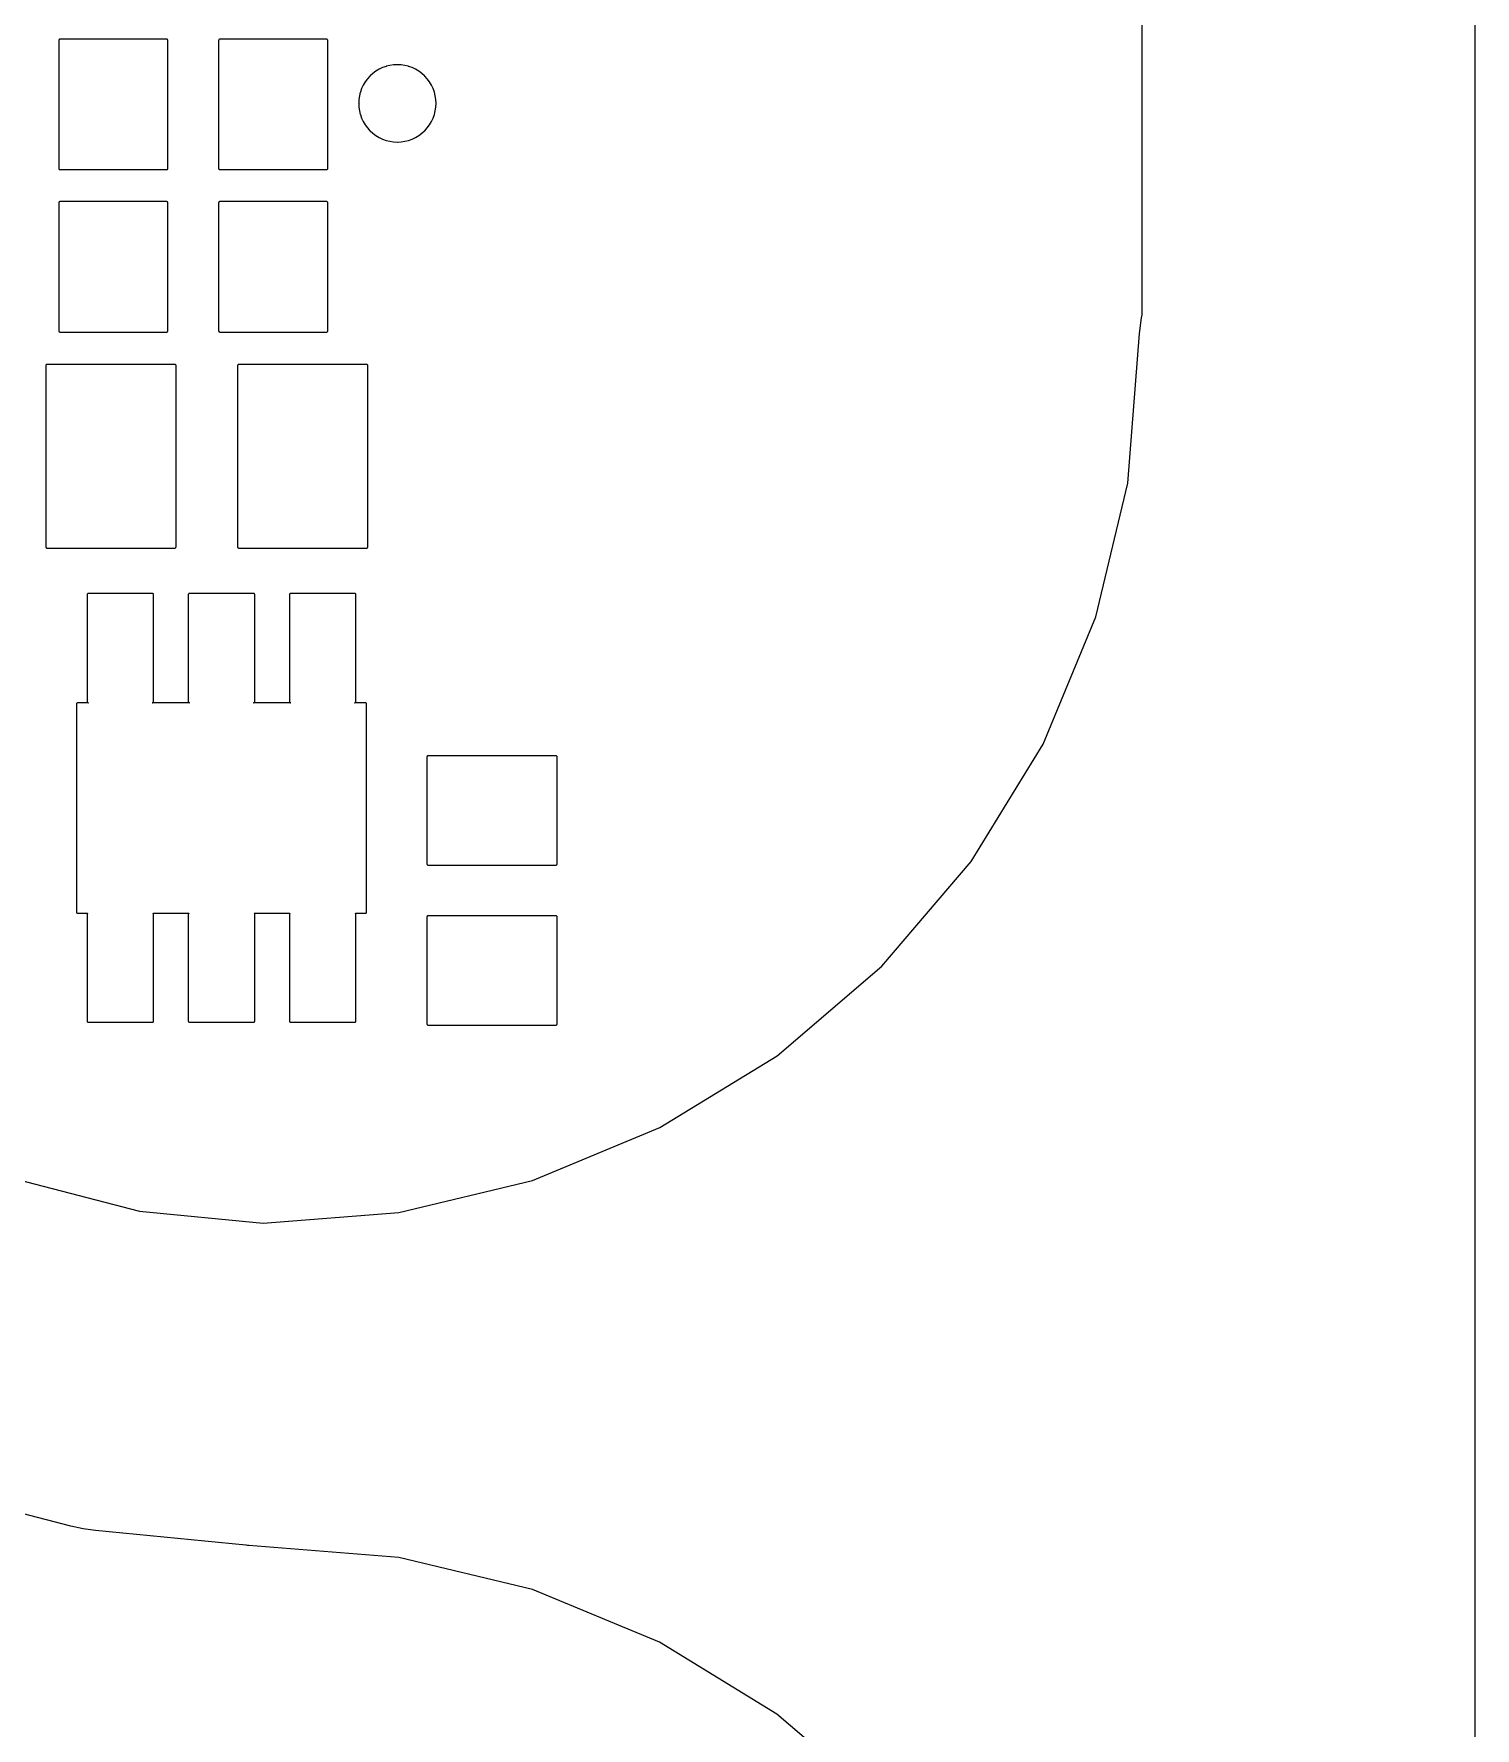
# Model space of a CAD drawing. Header units: inches. Extents: x -0.5 to 10, y -2.4 to 3.9.
# Drawn here: x 4.275 to 4.808, y 0.809 to 1.436 of the extents above; entities that cross this region are included whole.
import ezdxf

# ---------------------------------------------------------------- set-up
doc = ezdxf.new("R2010")
doc.units = ezdxf.units.IN

msp = doc.modelspace()

# ---------------------------------------------------------------- linework, layer by layer
for points in [[(4.80765, 0), (4.80765, 3.8583)], [(4.268796, 1.012216), (4.313838, 1.000532), (4.359556, 0.996078), (4.409726, 1.000026), (4.459204, 1.011905), (4.506214, 1.031377), (4.549599, 1.057963), (4.588291, 1.091009), (4.621337, 1.129701), (4.647923, 1.173086), (4.667395, 1.220096), (4.679262, 1.269525), (4.683526, 1.324874), (4.683527, 1.324886), (4.683528, 1.324898), (4.684256, 1.330647), (4.684261, 1.330676), (4.684265, 1.330696), (4.6845, 1.331726), (4.6845, 1.87389)], [(4.58822, 0.781561), (4.54954, 0.814607), (4.506166, 0.841196), (4.459168, 0.860674), (4.409701, 0.872562), (4.354313, 0.876935), (4.354302, 0.876936), (4.354289, 0.876937), (4.353771, 0.877004), (4.35325, 0.877029), (4.353233, 0.87703), (4.353225, 0.877031), (4.297636, 0.882447), (4.297633, 0.882447), (4.297616, 0.882449), (4.293034, 0.883078), (4.293013, 0.883081), (4.292996, 0.883085), (4.288477, 0.88407), (4.288468, 0.884072), (4.288458, 0.884074), (4.234391, 0.898099)]]:
    msp.add_lwpolyline(points)
for points in [[(4.284475, 1.385401), (4.284475, 1.385401), (4.2845, 1.3854), (4.3239, 1.3854), (4.323925, 1.385401), (4.323974, 1.385406), (4.324022, 1.385415), (4.324069, 1.385429), (4.324114, 1.385448), (4.324157, 1.385471), (4.324198, 1.385499), (4.324236, 1.38553), (4.32427, 1.385564), (4.324301, 1.385602), (4.324329, 1.385643), (4.324352, 1.385686), (4.324371, 1.385731), (4.324385, 1.385778), (4.324394, 1.385826), (4.324399, 1.385875), (4.3244, 1.3859), (4.3244, 1.4331), (4.324399, 1.433125), (4.324394, 1.433174), (4.324385, 1.433222), (4.324371, 1.433269), (4.324352, 1.433314), (4.324329, 1.433357), (4.324301, 1.433398), (4.32427, 1.433436), (4.324236, 1.43347), (4.324198, 1.433501), (4.324157, 1.433529), (4.324114, 1.433552), (4.324069, 1.433571), (4.324022, 1.433585), (4.323974, 1.433594), (4.323925, 1.433599), (4.3239, 1.4336), (4.2845, 1.4336), (4.284475, 1.433599), (4.284426, 1.433594), (4.284378, 1.433585), (4.284331, 1.433571), (4.284286, 1.433552), (4.284243, 1.433529), (4.284202, 1.433501), (4.284164, 1.43347), (4.28413, 1.433436), (4.284099, 1.433398), (4.284071, 1.433357), (4.284048, 1.433314), (4.284029, 1.433269), (4.284015, 1.433222), (4.284006, 1.433174), (4.284001, 1.433125), (4.284, 1.4331), (4.284, 1.3859), (4.284001, 1.385875), (4.284006, 1.385826), (4.284015, 1.385778), (4.284029, 1.385731), (4.284048, 1.385686), (4.284071, 1.385643), (4.284099, 1.385602), (4.28413, 1.385564), (4.284164, 1.38553), (4.284202, 1.385499), (4.284243, 1.385471), (4.284286, 1.385448), (4.284331, 1.385429), (4.284378, 1.385415), (4.284426, 1.385406)], [(4.343575, 1.385401), (4.343575, 1.385401), (4.3436, 1.3854), (4.383, 1.3854), (4.383025, 1.385401), (4.383074, 1.385406), (4.383122, 1.385415), (4.383169, 1.385429), (4.383214, 1.385448), (4.383257, 1.385471), (4.383298, 1.385499), (4.383336, 1.38553), (4.38337, 1.385564), (4.383401, 1.385602), (4.383429, 1.385643), (4.383452, 1.385686), (4.383471, 1.385731), (4.383485, 1.385778), (4.383494, 1.385826), (4.383499, 1.385875), (4.3835, 1.3859), (4.3835, 1.4331), (4.383499, 1.433125), (4.383494, 1.433174), (4.383485, 1.433222), (4.383471, 1.433269), (4.383452, 1.433314), (4.383429, 1.433357), (4.383401, 1.433398), (4.38337, 1.433436), (4.383336, 1.43347), (4.383298, 1.433501), (4.383257, 1.433529), (4.383214, 1.433552), (4.383169, 1.433571), (4.383122, 1.433585), (4.383074, 1.433594), (4.383025, 1.433599), (4.383, 1.4336), (4.3436, 1.4336), (4.343575, 1.433599), (4.343526, 1.433594), (4.343478, 1.433585), (4.343431, 1.433571), (4.343386, 1.433552), (4.343343, 1.433529), (4.343302, 1.433501), (4.343264, 1.43347), (4.34323, 1.433436), (4.343199, 1.433398), (4.343171, 1.433357), (4.343148, 1.433314), (4.343129, 1.433269), (4.343115, 1.433222), (4.343106, 1.433174), (4.343101, 1.433125), (4.3431, 1.4331), (4.3431, 1.3859), (4.343101, 1.385875), (4.343106, 1.385826), (4.343115, 1.385778), (4.343129, 1.385731), (4.343148, 1.385686), (4.343171, 1.385643), (4.343199, 1.385602), (4.34323, 1.385564), (4.343264, 1.38553), (4.343302, 1.385499), (4.343343, 1.385471), (4.343386, 1.385448), (4.343431, 1.385429), (4.343478, 1.385415), (4.343526, 1.385406)], [(4.423499, 1.409925), (4.423433, 1.411277), (4.423431, 1.411304), (4.423428, 1.411326), (4.423229, 1.412666), (4.423225, 1.412689), (4.42322, 1.412714), (4.422891, 1.414027), (4.422885, 1.414049), (4.422877, 1.414074), (4.42242, 1.415349), (4.422412, 1.415371), (4.422402, 1.415395), (4.421823, 1.416619), (4.421813, 1.416639), (4.421799, 1.416662), (4.421103, 1.417824), (4.421088, 1.417848), (4.421076, 1.417865), (4.420269, 1.418952), (4.420255, 1.418971), (4.420238, 1.41899), (4.419329, 1.419994), (4.419312, 1.420012), (4.419294, 1.420029), (4.41829, 1.420938), (4.418271, 1.420955), (4.418252, 1.420969), (4.417165, 1.421776), (4.417148, 1.421788), (4.417124, 1.421803), (4.415962, 1.422499), (4.415939, 1.422513), (4.415919, 1.422523), (4.414695, 1.423102), (4.414671, 1.423112), (4.414649, 1.42312), (4.413374, 1.423577), (4.413349, 1.423585), (4.413327, 1.423591), (4.412014, 1.42392), (4.411989, 1.423925), (4.411966, 1.423929), (4.410626, 1.424128), (4.410604, 1.424131), (4.410577, 1.424133), (4.409225, 1.424199), (4.4092, 1.4242), (4.409175, 1.424199), (4.407823, 1.424133), (4.407796, 1.424131), (4.407774, 1.424128), (4.406434, 1.423929), (4.406411, 1.423925), (4.406386, 1.42392), (4.405073, 1.423591), (4.405051, 1.423585), (4.405026, 1.423577), (4.403751, 1.42312), (4.403729, 1.423112), (4.403705, 1.423102), (4.402481, 1.422523), (4.402461, 1.422513), (4.402438, 1.422499), (4.401276, 1.421803), (4.401252, 1.421788), (4.401235, 1.421776), (4.400148, 1.420969), (4.400129, 1.420955), (4.40011, 1.420938), (4.399106, 1.420029), (4.399088, 1.420012), (4.399071, 1.419994), (4.398162, 1.41899), (4.398145, 1.418971), (4.398131, 1.418952), (4.397324, 1.417865), (4.397312, 1.417848), (4.397297, 1.417824), (4.396601, 1.416662), (4.396587, 1.416639), (4.396577, 1.416619), (4.395998, 1.415395), (4.395988, 1.415371), (4.39598, 1.415349), (4.395523, 1.414074), (4.395515, 1.414049), (4.395509, 1.414027), (4.39518, 1.412714), (4.395175, 1.412689), (4.395171, 1.412666), (4.394972, 1.411326), (4.394969, 1.411304), (4.394967, 1.411277), (4.394901, 1.409925), (4.3949, 1.4099), (4.394901, 1.409875), (4.394967, 1.408523), (4.394969, 1.408496), (4.394972, 1.408474), (4.395171, 1.407134), (4.395175, 1.407111), (4.39518, 1.407086), (4.395509, 1.405773), (4.395515, 1.405751), (4.395523, 1.405726), (4.39598, 1.404451), (4.395988, 1.404429), (4.395998, 1.404405), (4.396577, 1.403181), (4.396587, 1.403161), (4.396601, 1.403138), (4.397297, 1.401976), (4.397312, 1.401952), (4.397324, 1.401935), (4.398131, 1.400848), (4.398145, 1.400829), (4.398162, 1.40081), (4.399071, 1.399806), (4.399088, 1.399788), (4.399106, 1.399771), (4.40011, 1.398862), (4.400129, 1.398845), (4.400148, 1.398831), (4.401235, 1.398024), (4.401252, 1.398012), (4.401276, 1.397997), (4.402438, 1.397301), (4.402461, 1.397287), (4.402481, 1.397277), (4.403705, 1.396698), (4.403729, 1.396688), (4.403751, 1.39668), (4.405026, 1.396223), (4.405051, 1.396215), (4.405073, 1.396209), (4.406386, 1.39588), (4.406411, 1.395875), (4.406434, 1.395871), (4.407774, 1.395672), (4.407796, 1.395669), (4.407823, 1.395667), (4.409175, 1.395601), (4.4092, 1.3956), (4.409225, 1.395601), (4.410577, 1.395667), (4.410604, 1.395669), (4.410626, 1.395672), (4.411966, 1.395871), (4.411989, 1.395875), (4.412014, 1.39588), (4.413327, 1.396209), (4.413349, 1.396215), (4.413374, 1.396223), (4.414649, 1.39668), (4.414671, 1.396688), (4.414695, 1.396698), (4.415919, 1.397277), (4.415939, 1.397287), (4.415962, 1.397301), (4.417124, 1.397997), (4.417148, 1.398012), (4.417165, 1.398024), (4.418252, 1.398831), (4.418271, 1.398845), (4.41829, 1.398862), (4.419294, 1.399771), (4.419312, 1.399788), (4.419329, 1.399806), (4.420238, 1.40081), (4.420255, 1.400829), (4.420269, 1.400848), (4.421076, 1.401935), (4.421088, 1.401952), (4.421103, 1.401976), (4.421799, 1.403138), (4.421813, 1.403161), (4.421823, 1.403181), (4.422402, 1.404405), (4.422412, 1.404429), (4.42242, 1.404451), (4.422877, 1.405726), (4.422885, 1.405751), (4.422891, 1.405773), (4.42322, 1.407086), (4.423225, 1.407111), (4.423229, 1.407134), (4.423428, 1.408474), (4.423431, 1.408496), (4.423433, 1.408523), (4.423499, 1.409875), (4.4235, 1.4099)], [(4.284475, 1.325401), (4.284475, 1.325401), (4.2845, 1.3254), (4.3239, 1.3254), (4.323925, 1.325401), (4.323974, 1.325406), (4.324022, 1.325415), (4.324069, 1.325429), (4.324114, 1.325448), (4.324157, 1.325471), (4.324198, 1.325499), (4.324236, 1.32553), (4.32427, 1.325564), (4.324301, 1.325602), (4.324329, 1.325643), (4.324352, 1.325686), (4.324371, 1.325731), (4.324385, 1.325778), (4.324394, 1.325826), (4.324399, 1.325875), (4.3244, 1.3259), (4.3244, 1.3731), (4.324399, 1.373125), (4.324394, 1.373174), (4.324385, 1.373222), (4.324371, 1.373269), (4.324352, 1.373314), (4.324329, 1.373357), (4.324301, 1.373398), (4.32427, 1.373436), (4.324236, 1.37347), (4.324198, 1.373501), (4.324157, 1.373529), (4.324114, 1.373552), (4.324069, 1.373571), (4.324022, 1.373585), (4.323974, 1.373594), (4.323925, 1.373599), (4.3239, 1.3736), (4.2845, 1.3736), (4.284475, 1.373599), (4.284426, 1.373594), (4.284378, 1.373585), (4.284331, 1.373571), (4.284286, 1.373552), (4.284243, 1.373529), (4.284202, 1.373501), (4.284164, 1.37347), (4.28413, 1.373436), (4.284099, 1.373398), (4.284071, 1.373357), (4.284048, 1.373314), (4.284029, 1.373269), (4.284015, 1.373222), (4.284006, 1.373174), (4.284001, 1.373125), (4.284, 1.3731), (4.284, 1.3259), (4.284001, 1.325875), (4.284006, 1.325826), (4.284015, 1.325778), (4.284029, 1.325731), (4.284048, 1.325686), (4.284071, 1.325643), (4.284099, 1.325602), (4.28413, 1.325564), (4.284164, 1.32553), (4.284202, 1.325499), (4.284243, 1.325471), (4.284286, 1.325448), (4.284331, 1.325429), (4.284378, 1.325415), (4.284426, 1.325406)], [(4.343575, 1.325401), (4.343575, 1.325401), (4.3436, 1.3254), (4.383, 1.3254), (4.383025, 1.325401), (4.383074, 1.325406), (4.383122, 1.325415), (4.383169, 1.325429), (4.383214, 1.325448), (4.383257, 1.325471), (4.383298, 1.325499), (4.383336, 1.32553), (4.38337, 1.325564), (4.383401, 1.325602), (4.383429, 1.325643), (4.383452, 1.325686), (4.383471, 1.325731), (4.383485, 1.325778), (4.383494, 1.325826), (4.383499, 1.325875), (4.3835, 1.3259), (4.3835, 1.3731), (4.383499, 1.373125), (4.383494, 1.373174), (4.383485, 1.373222), (4.383471, 1.373269), (4.383452, 1.373314), (4.383429, 1.373357), (4.383401, 1.373398), (4.38337, 1.373436), (4.383336, 1.37347), (4.383298, 1.373501), (4.383257, 1.373529), (4.383214, 1.373552), (4.383169, 1.373571), (4.383122, 1.373585), (4.383074, 1.373594), (4.383025, 1.373599), (4.383, 1.3736), (4.3436, 1.3736), (4.343575, 1.373599), (4.343526, 1.373594), (4.343478, 1.373585), (4.343431, 1.373571), (4.343386, 1.373552), (4.343343, 1.373529), (4.343302, 1.373501), (4.343264, 1.37347), (4.34323, 1.373436), (4.343199, 1.373398), (4.343171, 1.373357), (4.343148, 1.373314), (4.343129, 1.373269), (4.343115, 1.373222), (4.343106, 1.373174), (4.343101, 1.373125), (4.3431, 1.3731), (4.3431, 1.3259), (4.343101, 1.325875), (4.343106, 1.325826), (4.343115, 1.325778), (4.343129, 1.325731), (4.343148, 1.325686), (4.343171, 1.325643), (4.343199, 1.325602), (4.34323, 1.325564), (4.343264, 1.32553), (4.343302, 1.325499), (4.343343, 1.325471), (4.343386, 1.325448), (4.343431, 1.325429), (4.343478, 1.325415), (4.343526, 1.325406)], [(4.279675, 1.245551), (4.279675, 1.245551), (4.2797, 1.24555), (4.3269, 1.24555), (4.326925, 1.245551), (4.326974, 1.245556), (4.327022, 1.245565), (4.327069, 1.245579), (4.327114, 1.245598), (4.327157, 1.245621), (4.327198, 1.245649), (4.327236, 1.24568), (4.32727, 1.245714), (4.327301, 1.245752), (4.327329, 1.245793), (4.327352, 1.245836), (4.327371, 1.245881), (4.327385, 1.245928), (4.327394, 1.245976), (4.327399, 1.246025), (4.3274, 1.24605), (4.3274, 1.31295), (4.327399, 1.312975), (4.327394, 1.313024), (4.327385, 1.313072), (4.327371, 1.313119), (4.327352, 1.313164), (4.327329, 1.313207), (4.327301, 1.313248), (4.32727, 1.313286), (4.327236, 1.31332), (4.327198, 1.313351), (4.327157, 1.313379), (4.327114, 1.313402), (4.327069, 1.313421), (4.327022, 1.313435), (4.326974, 1.313444), (4.326925, 1.313449), (4.3269, 1.31345), (4.2797, 1.31345), (4.279675, 1.313449), (4.279626, 1.313444), (4.279578, 1.313435), (4.279531, 1.313421), (4.279486, 1.313402), (4.279443, 1.313379), (4.279402, 1.313351), (4.279364, 1.31332), (4.27933, 1.313286), (4.279299, 1.313248), (4.279271, 1.313207), (4.279248, 1.313164), (4.279229, 1.313119), (4.279215, 1.313072), (4.279206, 1.313024), (4.279201, 1.312975), (4.2792, 1.31295), (4.2792, 1.24605), (4.279201, 1.246025), (4.279206, 1.245976), (4.279215, 1.245928), (4.279229, 1.245881), (4.279248, 1.245836), (4.279271, 1.245793), (4.279299, 1.245752), (4.27933, 1.245714), (4.279364, 1.24568), (4.279402, 1.245649), (4.279443, 1.245621), (4.279486, 1.245598), (4.279531, 1.245579), (4.279578, 1.245565), (4.279626, 1.245556)], [(4.350575, 1.245551), (4.350575, 1.245551), (4.3506, 1.24555), (4.3978, 1.24555), (4.397825, 1.245551), (4.397874, 1.245556), (4.397922, 1.245565), (4.397969, 1.245579), (4.398014, 1.245598), (4.398057, 1.245621), (4.398098, 1.245649), (4.398136, 1.24568), (4.39817, 1.245714), (4.398201, 1.245752), (4.398229, 1.245793), (4.398252, 1.245836), (4.398271, 1.245881), (4.398285, 1.245928), (4.398294, 1.245976), (4.398299, 1.246025), (4.3983, 1.24605), (4.3983, 1.31295), (4.398299, 1.312975), (4.398294, 1.313024), (4.398285, 1.313072), (4.398271, 1.313119), (4.398252, 1.313164), (4.398229, 1.313207), (4.398201, 1.313248), (4.39817, 1.313286), (4.398136, 1.31332), (4.398098, 1.313351), (4.398057, 1.313379), (4.398014, 1.313402), (4.397969, 1.313421), (4.397922, 1.313435), (4.397874, 1.313444), (4.397825, 1.313449), (4.3978, 1.31345), (4.3506, 1.31345), (4.350575, 1.313449), (4.350526, 1.313444), (4.350478, 1.313435), (4.350431, 1.313421), (4.350386, 1.313402), (4.350343, 1.313379), (4.350302, 1.313351), (4.350264, 1.31332), (4.35023, 1.313286), (4.350199, 1.313248), (4.350171, 1.313207), (4.350148, 1.313164), (4.350129, 1.313119), (4.350115, 1.313072), (4.350106, 1.313024), (4.350101, 1.312975), (4.3501, 1.31295), (4.3501, 1.24605), (4.350101, 1.246025), (4.350106, 1.245976), (4.350115, 1.245928), (4.350129, 1.245881), (4.350148, 1.245836), (4.350171, 1.245793), (4.350199, 1.245752), (4.35023, 1.245714), (4.350264, 1.24568), (4.350302, 1.245649), (4.350343, 1.245621), (4.350386, 1.245598), (4.350431, 1.245579), (4.350478, 1.245565), (4.350526, 1.245556)], [(4.291025, 1.110601), (4.291025, 1.110601), (4.29105, 1.1106), (4.2947, 1.1106), (4.294664, 1.11057), (4.29463, 1.110536), (4.294599, 1.110498), (4.294571, 1.110457), (4.294548, 1.110414), (4.294529, 1.110369), (4.294515, 1.110322), (4.294506, 1.110274), (4.294501, 1.110225), (4.2945, 1.1102), (4.2945, 1.0708), (4.294501, 1.070775), (4.294506, 1.070726), (4.294515, 1.070678), (4.294529, 1.070631), (4.294548, 1.070586), (4.294571, 1.070543), (4.294599, 1.070502), (4.29463, 1.070464), (4.294664, 1.07043), (4.294702, 1.070399), (4.294743, 1.070371), (4.294786, 1.070348), (4.294831, 1.070329), (4.294878, 1.070315), (4.294926, 1.070306), (4.294975, 1.070301), (4.294975, 1.070301), (4.295, 1.0703), (4.3186, 1.0703), (4.318625, 1.070301), (4.318674, 1.070306), (4.318722, 1.070315), (4.318769, 1.070329), (4.318814, 1.070348), (4.318857, 1.070371), (4.318898, 1.070399), (4.318936, 1.07043), (4.31897, 1.070464), (4.319001, 1.070502), (4.319029, 1.070543), (4.319052, 1.070586), (4.319071, 1.070631), (4.319085, 1.070678), (4.319094, 1.070726), (4.319099, 1.070775), (4.3191, 1.0708), (4.3191, 1.1102), (4.319099, 1.110225), (4.319094, 1.110274), (4.319085, 1.110322), (4.319071, 1.110369), (4.319052, 1.110414), (4.319029, 1.110457), (4.319001, 1.110498), (4.31897, 1.110536), (4.318936, 1.11057), (4.3189, 1.1106), (4.3321, 1.1106), (4.332064, 1.11057), (4.33203, 1.110536), (4.331999, 1.110498), (4.331971, 1.110457), (4.331948, 1.110414), (4.331929, 1.110369), (4.331915, 1.110322), (4.331906, 1.110274), (4.331901, 1.110225), (4.3319, 1.1102), (4.3319, 1.0708), (4.331901, 1.070775), (4.331906, 1.070726), (4.331915, 1.070678), (4.331929, 1.070631), (4.331948, 1.070586), (4.331971, 1.070543), (4.331999, 1.070502), (4.33203, 1.070464), (4.332064, 1.07043), (4.332102, 1.070399), (4.332143, 1.070371), (4.332186, 1.070348), (4.332231, 1.070329), (4.332278, 1.070315), (4.332326, 1.070306), (4.332375, 1.070301), (4.332375, 1.070301), (4.3324, 1.0703), (4.356, 1.0703), (4.356025, 1.070301), (4.356074, 1.070306), (4.356122, 1.070315), (4.356169, 1.070329), (4.356214, 1.070348), (4.356257, 1.070371), (4.356298, 1.070399), (4.356336, 1.07043), (4.35637, 1.070464), (4.356401, 1.070502), (4.356429, 1.070543), (4.356452, 1.070586), (4.356471, 1.070631), (4.356485, 1.070678), (4.356494, 1.070726), (4.356499, 1.070775), (4.3565, 1.0708), (4.3565, 1.1102), (4.356499, 1.110225), (4.356494, 1.110274), (4.356485, 1.110322), (4.356471, 1.110369), (4.356452, 1.110414), (4.356429, 1.110457), (4.356401, 1.110498), (4.35637, 1.110536), (4.356336, 1.11057), (4.3563, 1.1106), (4.3695, 1.1106), (4.369464, 1.11057), (4.36943, 1.110536), (4.369399, 1.110498), (4.369371, 1.110457), (4.369348, 1.110414), (4.369329, 1.110369), (4.369315, 1.110322), (4.369306, 1.110274), (4.369301, 1.110225), (4.3693, 1.1102), (4.3693, 1.0708), (4.369301, 1.070775), (4.369306, 1.070726), (4.369315, 1.070678), (4.369329, 1.070631), (4.369348, 1.070586), (4.369371, 1.070543), (4.369399, 1.070502), (4.36943, 1.070464), (4.369464, 1.07043), (4.369502, 1.070399), (4.369543, 1.070371), (4.369586, 1.070348), (4.369631, 1.070329), (4.369678, 1.070315), (4.369726, 1.070306), (4.369775, 1.070301), (4.369775, 1.070301), (4.3698, 1.0703), (4.3934, 1.0703), (4.393425, 1.070301), (4.393474, 1.070306), (4.393522, 1.070315), (4.393569, 1.070329), (4.393614, 1.070348), (4.393657, 1.070371), (4.393698, 1.070399), (4.393736, 1.07043), (4.39377, 1.070464), (4.393801, 1.070502), (4.393829, 1.070543), (4.393852, 1.070586), (4.393871, 1.070631), (4.393885, 1.070678), (4.393894, 1.070726), (4.393899, 1.070775), (4.3939, 1.0708), (4.3939, 1.1102), (4.393899, 1.110225), (4.393894, 1.110274), (4.393885, 1.110322), (4.393871, 1.110369), (4.393852, 1.110414), (4.393829, 1.110457), (4.393801, 1.110498), (4.39377, 1.110536), (4.393736, 1.11057), (4.3937, 1.1106), (4.39735, 1.1106), (4.397375, 1.110601), (4.397424, 1.110606), (4.397472, 1.110615), (4.397519, 1.110629), (4.397564, 1.110648), (4.397607, 1.110671), (4.397648, 1.110699), (4.397686, 1.11073), (4.39772, 1.110764), (4.397751, 1.110802), (4.397779, 1.110843), (4.397802, 1.110886), (4.397821, 1.110931), (4.397835, 1.110978), (4.397844, 1.111026), (4.397849, 1.111075), (4.39785, 1.1111), (4.39785, 1.1879), (4.397849, 1.187925), (4.397844, 1.187974), (4.397835, 1.188022), (4.397821, 1.188069), (4.397802, 1.188114), (4.397779, 1.188157), (4.397751, 1.188198), (4.39772, 1.188236), (4.397686, 1.18827), (4.397648, 1.188301), (4.397607, 1.188329), (4.397564, 1.188352), (4.397519, 1.188371), (4.397472, 1.188385), (4.397424, 1.188394), (4.397375, 1.188399), (4.39735, 1.1884), (4.3934, 1.1884), (4.393425, 1.188401), (4.393474, 1.188406), (4.393522, 1.188415), (4.393569, 1.188429), (4.393614, 1.188448), (4.393657, 1.188471), (4.393698, 1.188499), (4.393736, 1.18853), (4.39377, 1.188564), (4.393801, 1.188602), (4.393829, 1.188643), (4.393852, 1.188686), (4.393871, 1.188731), (4.393885, 1.188778), (4.393894, 1.188826), (4.393899, 1.188875), (4.3939, 1.1889), (4.3939, 1.2283), (4.393899, 1.228325), (4.393894, 1.228374), (4.393885, 1.228422), (4.393871, 1.228469), (4.393852, 1.228514), (4.393829, 1.228557), (4.393801, 1.228598), (4.39377, 1.228636), (4.393736, 1.22867), (4.393698, 1.228701), (4.393657, 1.228729), (4.393614, 1.228752), (4.393569, 1.228771), (4.393522, 1.228785), (4.393474, 1.228794), (4.393425, 1.228799), (4.3934, 1.2288), (4.3698, 1.2288), (4.369775, 1.228799), (4.369726, 1.228794), (4.369678, 1.228785), (4.369631, 1.228771), (4.369586, 1.228752), (4.369543, 1.228729), (4.369502, 1.228701), (4.369464, 1.22867), (4.36943, 1.228636), (4.369399, 1.228598), (4.369371, 1.228557), (4.369348, 1.228514), (4.369329, 1.228469), (4.369315, 1.228422), (4.369306, 1.228374), (4.369301, 1.228325), (4.3693, 1.2283), (4.3693, 1.1889), (4.369301, 1.188875), (4.369306, 1.188826), (4.369315, 1.188778), (4.369329, 1.188731), (4.369348, 1.188686), (4.369371, 1.188643), (4.369399, 1.188602), (4.36943, 1.188564), (4.369464, 1.18853), (4.369502, 1.188499), (4.369543, 1.188471), (4.369586, 1.188448), (4.369631, 1.188429), (4.369678, 1.188415), (4.369726, 1.188406), (4.369775, 1.188401), (4.369775, 1.188401), (4.3698, 1.1884), (4.356, 1.1884), (4.356025, 1.188401), (4.356074, 1.188406), (4.356122, 1.188415), (4.356169, 1.188429), (4.356214, 1.188448), (4.356257, 1.188471), (4.356298, 1.188499), (4.356336, 1.18853), (4.35637, 1.188564), (4.356401, 1.188602), (4.356429, 1.188643), (4.356452, 1.188686), (4.356471, 1.188731), (4.356485, 1.188778), (4.356494, 1.188826), (4.356499, 1.188875), (4.3565, 1.1889), (4.3565, 1.2283), (4.356499, 1.228325), (4.356494, 1.228374), (4.356485, 1.228422), (4.356471, 1.228469), (4.356452, 1.228514), (4.356429, 1.228557), (4.356401, 1.228598), (4.35637, 1.228636), (4.356336, 1.22867), (4.356298, 1.228701), (4.356257, 1.228729), (4.356214, 1.228752), (4.356169, 1.228771), (4.356122, 1.228785), (4.356074, 1.228794), (4.356025, 1.228799), (4.356, 1.2288), (4.3324, 1.2288), (4.332375, 1.228799), (4.332326, 1.228794), (4.332278, 1.228785), (4.332231, 1.228771), (4.332186, 1.228752), (4.332143, 1.228729), (4.332102, 1.228701), (4.332064, 1.22867), (4.33203, 1.228636), (4.331999, 1.228598), (4.331971, 1.228557), (4.331948, 1.228514), (4.331929, 1.228469), (4.331915, 1.228422), (4.331906, 1.228374), (4.331901, 1.228325), (4.3319, 1.2283), (4.3319, 1.1889), (4.331901, 1.188875), (4.331906, 1.188826), (4.331915, 1.188778), (4.331929, 1.188731), (4.331948, 1.188686), (4.331971, 1.188643), (4.331999, 1.188602), (4.33203, 1.188564), (4.332064, 1.18853), (4.332102, 1.188499), (4.332143, 1.188471), (4.332186, 1.188448), (4.332231, 1.188429), (4.332278, 1.188415), (4.332326, 1.188406), (4.332375, 1.188401), (4.332375, 1.188401), (4.3324, 1.1884), (4.3186, 1.1884), (4.318625, 1.188401), (4.318674, 1.188406), (4.318722, 1.188415), (4.318769, 1.188429), (4.318814, 1.188448), (4.318857, 1.188471), (4.318898, 1.188499), (4.318936, 1.18853), (4.31897, 1.188564), (4.319001, 1.188602), (4.319029, 1.188643), (4.319052, 1.188686), (4.319071, 1.188731), (4.319085, 1.188778), (4.319094, 1.188826), (4.319099, 1.188875), (4.3191, 1.1889), (4.3191, 1.2283), (4.319099, 1.228325), (4.319094, 1.228374), (4.319085, 1.228422), (4.319071, 1.228469), (4.319052, 1.228514), (4.319029, 1.228557), (4.319001, 1.228598), (4.31897, 1.228636), (4.318936, 1.22867), (4.318898, 1.228701), (4.318857, 1.228729), (4.318814, 1.228752), (4.318769, 1.228771), (4.318722, 1.228785), (4.318674, 1.228794), (4.318625, 1.228799), (4.3186, 1.2288), (4.295, 1.2288), (4.294975, 1.228799), (4.294926, 1.228794), (4.294878, 1.228785), (4.294831, 1.228771), (4.294786, 1.228752), (4.294743, 1.228729), (4.294702, 1.228701), (4.294664, 1.22867), (4.29463, 1.228636), (4.294599, 1.228598), (4.294571, 1.228557), (4.294548, 1.228514), (4.294529, 1.228469), (4.294515, 1.228422), (4.294506, 1.228374), (4.294501, 1.228325), (4.2945, 1.2283), (4.2945, 1.1889), (4.294501, 1.188875), (4.294506, 1.188826), (4.294515, 1.188778), (4.294529, 1.188731), (4.294548, 1.188686), (4.294571, 1.188643), (4.294599, 1.188602), (4.29463, 1.188564), (4.294664, 1.18853), (4.294702, 1.188499), (4.294743, 1.188471), (4.294786, 1.188448), (4.294831, 1.188429), (4.294878, 1.188415), (4.294926, 1.188406), (4.294975, 1.188401), (4.294975, 1.188401), (4.295, 1.1884), (4.29105, 1.1884), (4.291025, 1.188399), (4.290976, 1.188394), (4.290928, 1.188385), (4.290881, 1.188371), (4.290836, 1.188352), (4.290793, 1.188329), (4.290752, 1.188301), (4.290714, 1.18827), (4.29068, 1.188236), (4.290649, 1.188198), (4.290621, 1.188157), (4.290598, 1.188114), (4.290579, 1.188069), (4.290565, 1.188022), (4.290556, 1.187974), (4.290551, 1.187925), (4.29055, 1.1879), (4.29055, 1.1111), (4.290551, 1.111075), (4.290556, 1.111026), (4.290565, 1.110978), (4.290579, 1.110931), (4.290598, 1.110886), (4.290621, 1.110843), (4.290649, 1.110802), (4.29068, 1.110764), (4.290714, 1.11073), (4.290752, 1.110699), (4.290793, 1.110671), (4.290836, 1.110648), (4.290881, 1.110629), (4.290928, 1.110615), (4.290976, 1.110606)], [(4.420575, 1.128401), (4.420575, 1.128401), (4.4206, 1.1284), (4.4678, 1.1284), (4.467825, 1.128401), (4.467874, 1.128406), (4.467922, 1.128415), (4.467969, 1.128429), (4.468014, 1.128448), (4.468057, 1.128471), (4.468098, 1.128499), (4.468136, 1.12853), (4.46817, 1.128564), (4.468201, 1.128602), (4.468229, 1.128643), (4.468252, 1.128686), (4.468271, 1.128731), (4.468285, 1.128778), (4.468294, 1.128826), (4.468299, 1.128875), (4.4683, 1.1289), (4.4683, 1.1683), (4.468299, 1.168325), (4.468294, 1.168374), (4.468285, 1.168422), (4.468271, 1.168469), (4.468252, 1.168514), (4.468229, 1.168557), (4.468201, 1.168598), (4.46817, 1.168636), (4.468136, 1.16867), (4.468098, 1.168701), (4.468057, 1.168729), (4.468014, 1.168752), (4.467969, 1.168771), (4.467922, 1.168785), (4.467874, 1.168794), (4.467825, 1.168799), (4.4678, 1.1688), (4.4206, 1.1688), (4.420575, 1.168799), (4.420526, 1.168794), (4.420478, 1.168785), (4.420431, 1.168771), (4.420386, 1.168752), (4.420343, 1.168729), (4.420302, 1.168701), (4.420264, 1.16867), (4.42023, 1.168636), (4.420199, 1.168598), (4.420171, 1.168557), (4.420148, 1.168514), (4.420129, 1.168469), (4.420115, 1.168422), (4.420106, 1.168374), (4.420101, 1.168325), (4.4201, 1.1683), (4.4201, 1.1289), (4.420101, 1.128875), (4.420106, 1.128826), (4.420115, 1.128778), (4.420129, 1.128731), (4.420148, 1.128686), (4.420171, 1.128643), (4.420199, 1.128602), (4.42023, 1.128564), (4.420264, 1.12853), (4.420302, 1.128499), (4.420343, 1.128471), (4.420386, 1.128448), (4.420431, 1.128429), (4.420478, 1.128415), (4.420526, 1.128406)], [(4.420575, 1.069301), (4.420575, 1.069301), (4.4206, 1.0693), (4.4678, 1.0693), (4.467825, 1.069301), (4.467874, 1.069306), (4.467922, 1.069315), (4.467969, 1.069329), (4.468014, 1.069348), (4.468057, 1.069371), (4.468098, 1.069399), (4.468136, 1.06943), (4.46817, 1.069464), (4.468201, 1.069502), (4.468229, 1.069543), (4.468252, 1.069586), (4.468271, 1.069631), (4.468285, 1.069678), (4.468294, 1.069726), (4.468299, 1.069775), (4.4683, 1.0698), (4.4683, 1.1092), (4.468299, 1.109225), (4.468294, 1.109274), (4.468285, 1.109322), (4.468271, 1.109369), (4.468252, 1.109414), (4.468229, 1.109457), (4.468201, 1.109498), (4.46817, 1.109536), (4.468136, 1.10957), (4.468098, 1.109601), (4.468057, 1.109629), (4.468014, 1.109652), (4.467969, 1.109671), (4.467922, 1.109685), (4.467874, 1.109694), (4.467825, 1.109699), (4.4678, 1.1097), (4.4206, 1.1097), (4.420575, 1.109699), (4.420526, 1.109694), (4.420478, 1.109685), (4.420431, 1.109671), (4.420386, 1.109652), (4.420343, 1.109629), (4.420302, 1.109601), (4.420264, 1.10957), (4.42023, 1.109536), (4.420199, 1.109498), (4.420171, 1.109457), (4.420148, 1.109414), (4.420129, 1.109369), (4.420115, 1.109322), (4.420106, 1.109274), (4.420101, 1.109225), (4.4201, 1.1092), (4.4201, 1.0698), (4.420101, 1.069775), (4.420106, 1.069726), (4.420115, 1.069678), (4.420129, 1.069631), (4.420148, 1.069586), (4.420171, 1.069543), (4.420199, 1.069502), (4.42023, 1.069464), (4.420264, 1.06943), (4.420302, 1.069399), (4.420343, 1.069371), (4.420386, 1.069348), (4.420431, 1.069329), (4.420478, 1.069315), (4.420526, 1.069306)]]:
    msp.add_lwpolyline(points, close=True)

doc.saveas('drawing.dxf')
